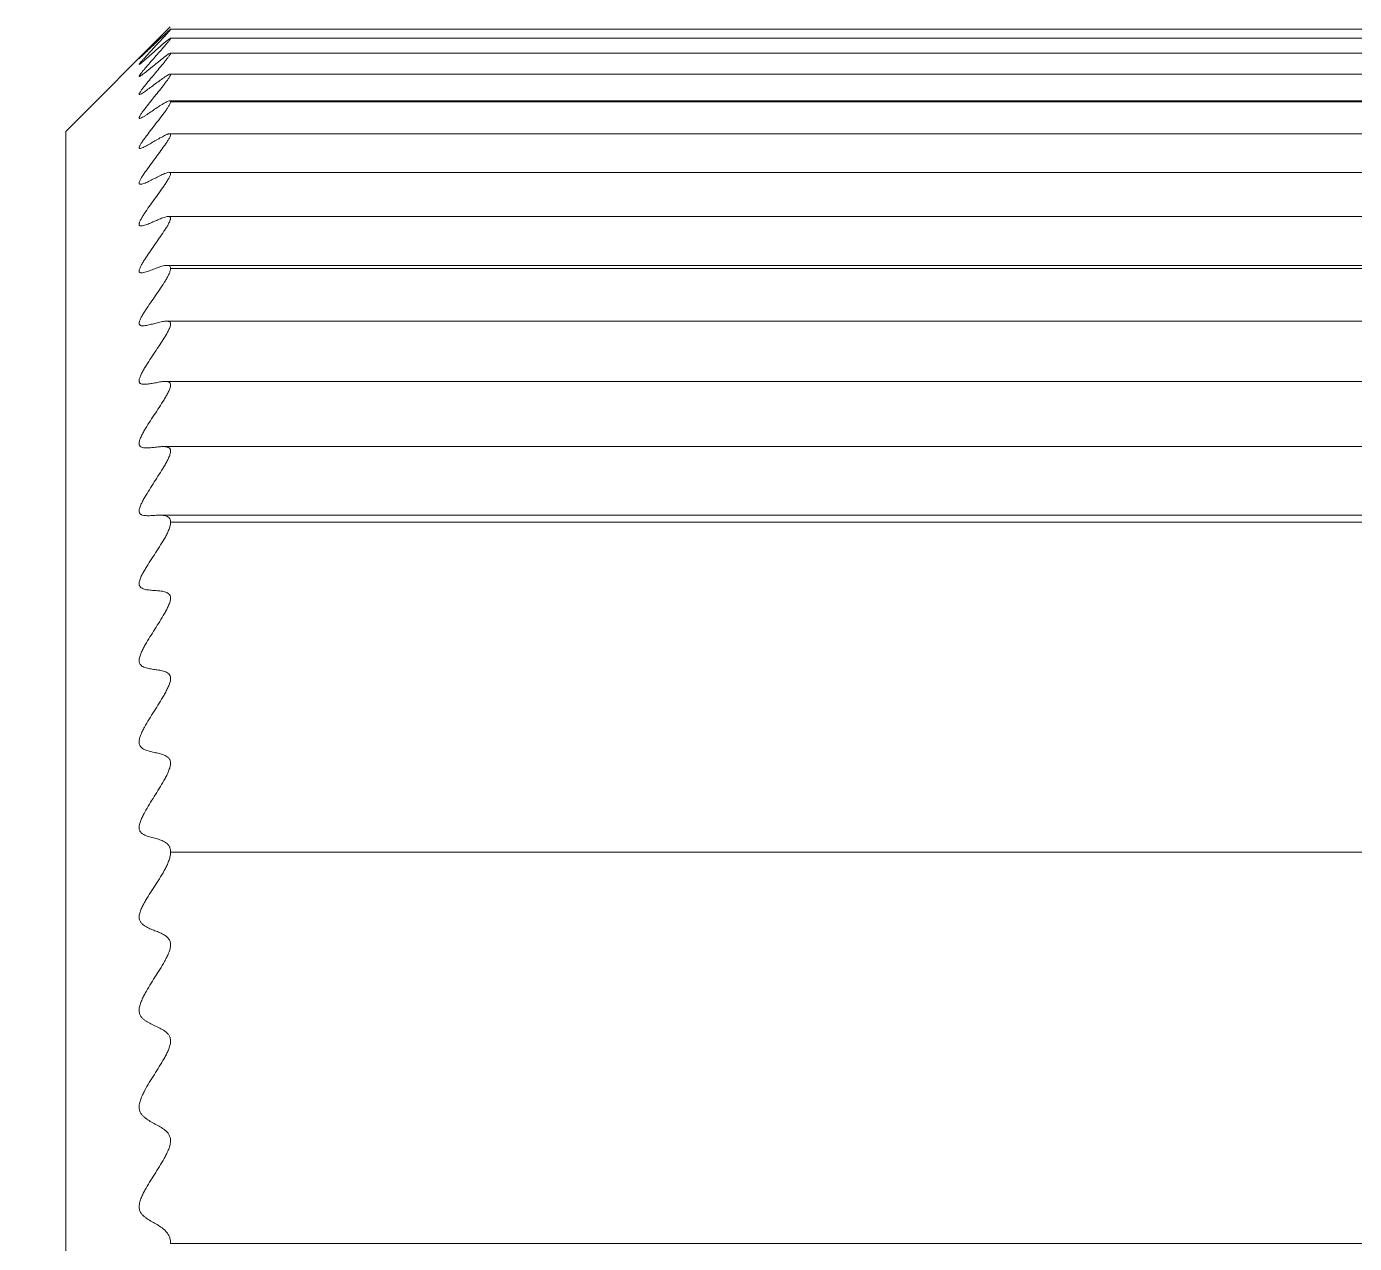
# Model space of a CAD drawing. Header units: millimetres. Extents: x -6909 to -4533, y -2578 to 782.
# Drawn here: x -5737.41 to -5723.85, y 520.68 to 533.11 of the extents above; entities that cross this region are included whole.
import ezdxf

# ---------------------------------------------------------------- set-up
doc = ezdxf.new("R2010")
doc.units = ezdxf.units.MM

msp = doc.modelspace()

# ---------------------------------------------------------------- linework, layer by layer
at = {"linetype": 'Continuous', "lineweight": 18}
for p, q in [((-5735.947, 533.106), (-5737.014, 532.039)), ((-5713.084, 533.082), (-5735.945, 533.082)), ((-5713.084, 532.99), (-5735.945, 532.99)), ((-5713.086, 533.081), (-5735.943, 533.081)), ((-5713.083, 532.837), (-5735.946, 532.837)), ((-5713.081, 532.623), (-5735.947, 532.623)), ((-5713.075, 532.351), (-5735.954, 532.351)), ((-5713.086, 532.342), (-5735.943, 532.342)), ((-5737.014, 532.039), (-5737.014, 504.692)), ((-5713.074, 532.014), (-5735.955, 532.014)), ((-5713.069, 531.62), (-5735.959, 531.62)), ((-5713.062, 531.17), (-5735.965, 531.17)), ((-5713.047, 530.67), (-5735.979, 530.67)), ((-5713.086, 530.639), (-5735.943, 530.639)), ((-5713.042, 530.101), (-5735.988, 530.101)), ((-5713.029, 529.484), (-5735.998, 529.484)), ((-5713.004, 528.819), (-5736.023, 528.819)), ((-5712.97, 528.119), (-5736.056, 528.119)), ((-5713.086, 528.046), (-5735.943, 528.046)), ((-5713.086, 524.678), (-5735.943, 524.678)), ((-5713.086, 520.681), (-5735.943, 520.681))]:
    msp.add_line(p, q, dxfattribs=at)
for points, knots in [([(-5672.353, 594.169), (-5672.35, 594.17), (-5672.43, 594.143), (-5673.39, 593.812), (-5676.004, 592.912), (-5679.697, 591.64), (-5684.224, 590.081), (-5690.075, 588.067), (-5697.333, 585.568), (-5705.962, 582.597), (-5714.678, 579.596), (-5723.196, 576.663), (-5731.295, 573.874), (-5738.892, 571.258), (-5750.452, 567.278), (-5766.951, 561.597), (-5785.149, 555.33), (-5800.055, 550.198), (-5811.475, 546.266), (-5823.108, 542.26), (-5835.027, 538.156), (-5847.053, 534.013), (-5855.021, 531.264), (-5859.016, 529.885), (-5859.386, 529.757)], [0, 0, 0, 0, 0.0102032, 0.0491348, 0.0870418, 0.1235837, 0.1584698, 0.1915829, 0.2362959, 0.2776455, 0.3157014, 0.3504823, 0.3819821, 0.4101861, 0.4360283, 0.5088002, 0.5844223, 0.6235474, 0.6632021, 0.7042459, 0.7484132, 0.7955907, 0.845639, 0.8507963, 0.8507963, 0.8507963, 0.8507963]), ([(-5837.53, 523.547), (-5835.052, 524.399), (-5828.756, 526.566), (-5818.515, 530.092), (-5807.009, 534.054), (-5795.708, 537.945), (-5781.968, 542.677), (-5765.924, 548.201), (-5751.566, 553.145), (-5741.368, 556.656), (-5734.694, 558.954), (-5727.766, 561.34), (-5720.656, 563.788), (-5713.426, 566.278), (-5706.207, 568.763), (-5698.944, 571.264), (-5691.82, 573.717), (-5685.468, 575.904), (-5679.992, 577.79), (-5675.465, 579.349), (-5671.772, 580.62), (-5669.157, 581.52), (-5668.197, 581.851), (-5668.117, 581.878), (-5668.12, 581.877)], [0.2238156, 0.2238156, 0.2238156, 0.2238156, 0.2532069, 0.2968372, 0.3374129, 0.3766743, 0.4154158, 0.47977, 0.5421162, 0.566008, 0.5896998, 0.6154343, 0.6439401, 0.6722495, 0.7028339, 0.7356963, 0.7708568, 0.8083659, 0.8414878, 0.8763832, 0.912935, 0.9508521, 0.9897941, 1, 1, 1, 1]), ([(-5735.943, 533.081), (-5735.943, 533.08), (-5735.944, 533.078), (-5735.949, 533.073), (-5735.95, 533.071), (-5735.954, 533.066), (-5735.956, 533.063), (-5735.964, 533.055), (-5735.97, 533.048), (-5735.982, 533.034), (-5735.989, 533.026), (-5736.011, 533.002), (-5736.027, 532.985), (-5736.061, 532.949), (-5736.078, 532.93), (-5736.113, 532.893), (-5736.13, 532.874), (-5736.165, 532.837), (-5736.182, 532.818), (-5736.206, 532.792), (-5736.214, 532.783), (-5736.229, 532.767), (-5736.236, 532.759), (-5736.249, 532.744), (-5736.254, 532.738), (-5736.26, 532.73), (-5736.262, 532.728), (-5736.264, 532.724), (-5736.264, 532.723), (-5736.264, 532.722), (-5736.264, 532.722), (-5736.262, 532.723), (-5736.26, 532.724), (-5736.255, 532.727), (-5736.249, 532.732), (-5736.238, 532.741), (-5736.231, 532.747), (-5736.217, 532.758), (-5736.21, 532.765), (-5736.194, 532.778), (-5736.186, 532.785), (-5736.17, 532.799), (-5736.162, 532.807), (-5736.137, 532.829), (-5736.12, 532.844), (-5736.086, 532.874), (-5736.069, 532.889), (-5736.036, 532.918), (-5736.02, 532.932), (-5735.997, 532.951), (-5735.99, 532.957), (-5735.979, 532.966), (-5735.976, 532.968), (-5735.969, 532.974), (-5735.966, 532.976), (-5735.958, 532.983), (-5735.953, 532.986), (-5735.947, 532.989), (-5735.946, 532.99), (-5735.944, 532.99), (-5735.943, 532.99), (-5735.943, 532.989), (-5735.944, 532.987), (-5735.945, 532.984), (-5735.947, 532.981), (-5735.951, 532.976), (-5735.953, 532.973), (-5735.958, 532.967), (-5735.96, 532.963), (-5735.969, 532.953), (-5735.976, 532.945), (-5735.99, 532.928), (-5735.997, 532.919), (-5736.02, 532.893), (-5736.036, 532.874), (-5736.069, 532.836), (-5736.086, 532.817), (-5736.12, 532.779), (-5736.137, 532.759), (-5736.17, 532.721), (-5736.186, 532.703), (-5736.209, 532.676), (-5736.216, 532.667), (-5736.23, 532.651), (-5736.237, 532.642), (-5736.249, 532.627), (-5736.254, 532.62), (-5736.26, 532.612), (-5736.261, 532.609), (-5736.263, 532.605), (-5736.264, 532.603), (-5736.265, 532.601), (-5736.264, 532.6), (-5736.263, 532.599), (-5736.261, 532.6), (-5736.258, 532.601), (-5736.256, 532.602), (-5736.251, 532.605), (-5736.249, 532.606), (-5736.24, 532.612), (-5736.234, 532.616), (-5736.22, 532.627), (-5736.213, 532.632), (-5736.19, 532.65), (-5736.173, 532.663), (-5736.14, 532.69), (-5736.123, 532.704), (-5736.088, 532.732), (-5736.071, 532.746), (-5736.037, 532.774), (-5736.021, 532.787), (-5735.997, 532.805), (-5735.99, 532.81), (-5735.975, 532.821), (-5735.969, 532.825), (-5735.957, 532.833), (-5735.952, 532.836), (-5735.946, 532.837), (-5735.945, 532.837), (-5735.943, 532.837), (-5735.943, 532.836), (-5735.943, 532.833), (-5735.944, 532.831), (-5735.946, 532.826), (-5735.948, 532.823), (-5735.952, 532.817), (-5735.954, 532.813), (-5735.96, 532.806), (-5735.963, 532.802), (-5735.972, 532.79), (-5735.979, 532.781), (-5735.993, 532.763), (-5736.001, 532.753), (-5736.024, 532.724), (-5736.041, 532.704), (-5736.075, 532.664), (-5736.092, 532.643), (-5736.126, 532.602), (-5736.143, 532.582), (-5736.177, 532.542), (-5736.193, 532.522), (-5736.215, 532.493), (-5736.223, 532.484), (-5736.233, 532.471), (-5736.236, 532.466), (-5736.242, 532.458), (-5736.245, 532.454), (-5736.25, 532.446), (-5736.253, 532.442), (-5736.257, 532.435), (-5736.259, 532.432), (-5736.262, 532.426), (-5736.263, 532.424), (-5736.264, 532.42), (-5736.265, 532.418), (-5736.263, 532.415), (-5736.261, 532.415), (-5736.252, 532.417), (-5736.247, 532.42), (-5736.235, 532.427), (-5736.228, 532.431), (-5736.214, 532.44), (-5736.207, 532.445), (-5736.183, 532.462), (-5736.167, 532.474), (-5736.134, 532.498), (-5736.117, 532.511), (-5736.083, 532.536), (-5736.065, 532.549), (-5736.032, 532.573), (-5736.016, 532.585), (-5735.993, 532.6), (-5735.986, 532.605), (-5735.976, 532.611), (-5735.972, 532.613), (-5735.966, 532.616), (-5735.963, 532.618), (-5735.955, 532.622), (-5735.95, 532.623), (-5735.945, 532.623), (-5735.944, 532.623), (-5735.943, 532.621), (-5735.943, 532.619), (-5735.944, 532.615), (-5735.945, 532.613), (-5735.947, 532.607), (-5735.949, 532.603), (-5735.955, 532.593), (-5735.96, 532.584), (-5735.973, 532.567), (-5735.979, 532.558), (-5735.994, 532.538), (-5736.001, 532.529), (-5736.024, 532.499), (-5736.04, 532.478), (-5736.073, 532.437), (-5736.09, 532.416), (-5736.124, 532.373), (-5736.141, 532.352), (-5736.174, 532.311), (-5736.19, 532.29), (-5736.213, 532.26), (-5736.22, 532.25), (-5736.234, 532.231), (-5736.24, 532.222), (-5736.248, 532.209), (-5736.251, 532.205), (-5736.256, 532.197), (-5736.258, 532.193), (-5736.261, 532.186), (-5736.263, 532.183), (-5736.264, 532.179), (-5736.264, 532.178), (-5736.264, 532.176), (-5736.264, 532.175), (-5736.264, 532.171), (-5736.261, 532.17), (-5736.252, 532.172), (-5736.247, 532.174), (-5736.234, 532.18), (-5736.227, 532.184), (-5736.211, 532.193), (-5736.204, 532.198), (-5736.179, 532.214), (-5736.162, 532.225), (-5736.128, 532.249), (-5736.11, 532.261), (-5736.076, 532.284), (-5736.059, 532.296), (-5736.034, 532.312), (-5736.026, 532.317), (-5736.011, 532.326), (-5736.003, 532.331), (-5735.988, 532.338), (-5735.982, 532.342), (-5735.969, 532.347), (-5735.964, 532.349), (-5735.956, 532.351), (-5735.954, 532.351), (-5735.95, 532.351), (-5735.947, 532.35), (-5735.945, 532.348), (-5735.943, 532.346), (-5735.943, 532.344), (-5735.943, 532.342)], [0, 0, 0, 0, 0.007813, 0.007813, 0.011719, 0.011719, 0.015625, 0.015625, 0.023438, 0.023438, 0.03125, 0.03125, 0.046875, 0.046875, 0.0625, 0.0625, 0.078125, 0.078125, 0.09375, 0.09375, 0.101563, 0.101563, 0.109375, 0.109375, 0.117188, 0.117188, 0.121094, 0.121094, 0.125, 0.125, 0.128906, 0.128906, 0.132813, 0.132813, 0.140625, 0.140625, 0.148438, 0.148438, 0.15625, 0.15625, 0.164063, 0.164063, 0.171875, 0.171875, 0.1875, 0.1875, 0.203125, 0.203125, 0.21875, 0.21875, 0.226563, 0.226563, 0.230469, 0.230469, 0.234375, 0.234375, 0.242188, 0.242188, 0.246094, 0.246094, 0.25, 0.25, 0.253906, 0.253906, 0.257813, 0.257813, 0.261719, 0.261719, 0.265625, 0.265625, 0.273438, 0.273438, 0.28125, 0.28125, 0.296875, 0.296875, 0.3125, 0.3125, 0.328125, 0.328125, 0.34375, 0.34375, 0.351563, 0.351563, 0.359375, 0.359375, 0.367188, 0.367188, 0.371094, 0.371094, 0.375, 0.375, 0.378906, 0.378906, 0.382813, 0.382813, 0.386719, 0.386719, 0.390625, 0.390625, 0.398438, 0.398438, 0.40625, 0.40625, 0.421875, 0.421875, 0.4375, 0.4375, 0.453125, 0.453125, 0.46875, 0.46875, 0.476563, 0.476563, 0.484375, 0.484375, 0.492188, 0.492188, 0.496094, 0.496094, 0.5, 0.5, 0.503906, 0.503906, 0.507813, 0.507813, 0.511719, 0.511719, 0.515625, 0.515625, 0.523438, 0.523438, 0.53125, 0.53125, 0.546875, 0.546875, 0.5625, 0.5625, 0.578125, 0.578125, 0.59375, 0.59375, 0.601563, 0.601563, 0.605469, 0.605469, 0.609375, 0.609375, 0.613281, 0.613281, 0.617188, 0.617188, 0.621094, 0.621094, 0.625, 0.625, 0.632812, 0.632812, 0.640625, 0.640625, 0.648437, 0.648437, 0.65625, 0.65625, 0.671875, 0.671875, 0.6875, 0.6875, 0.703125, 0.703125, 0.71875, 0.71875, 0.726562, 0.726562, 0.730469, 0.730469, 0.734375, 0.734375, 0.742187, 0.742187, 0.746094, 0.746094, 0.75, 0.75, 0.753906, 0.753906, 0.757812, 0.757812, 0.765625, 0.765625, 0.773437, 0.773437, 0.78125, 0.78125, 0.796875, 0.796875, 0.8125, 0.8125, 0.828125, 0.828125, 0.84375, 0.84375, 0.851562, 0.851562, 0.859375, 0.859375, 0.863281, 0.863281, 0.867187, 0.867187, 0.871094, 0.871094, 0.873047, 0.873047, 0.875, 0.875, 0.882812, 0.882812, 0.890625, 0.890625, 0.898437, 0.898437, 0.90625, 0.90625, 0.921875, 0.921875, 0.9375, 0.9375, 0.953125, 0.953125, 0.960937, 0.960937, 0.96875, 0.96875, 0.976562, 0.976562, 0.984375, 0.984375, 0.988281, 0.988281, 0.992187, 0.996094, 0.996094, 1, 1, 1, 1]), ([(-5735.946, 533.108), (-5735.948, 533.106), (-5735.949, 533.104), (-5735.955, 533.098), (-5735.961, 533.093), (-5735.973, 533.081), (-5735.98, 533.074), (-5735.994, 533.059), (-5736.001, 533.052), (-5736.025, 533.029), (-5736.041, 533.012), (-5736.074, 532.979), (-5736.091, 532.962), (-5736.124, 532.927), (-5736.141, 532.91), (-5736.174, 532.877), (-5736.19, 532.86), (-5736.213, 532.837), (-5736.22, 532.829), (-5736.234, 532.815), (-5736.24, 532.809), (-5736.249, 532.8), (-5736.251, 532.797), (-5736.256, 532.792), (-5736.258, 532.79), (-5736.262, 532.786), (-5736.263, 532.785), (-5736.264, 532.783), (-5736.264, 532.783), (-5736.264, 532.782), (-5736.264, 532.782), (-5736.264, 532.783), (-5736.263, 532.783), (-5736.26, 532.786), (-5736.259, 532.787), (-5736.252, 532.793), (-5736.246, 532.799), (-5736.233, 532.811), (-5736.226, 532.817), (-5736.211, 532.832), (-5736.203, 532.839), (-5736.179, 532.863), (-5736.162, 532.879), (-5736.128, 532.912), (-5736.11, 532.928), (-5736.076, 532.961), (-5736.059, 532.977), (-5736.026, 533.008), (-5736.01, 533.023), (-5735.988, 533.043), (-5735.982, 533.05), (-5735.969, 533.061), (-5735.963, 533.066), (-5735.956, 533.072), (-5735.954, 533.074), (-5735.95, 533.077), (-5735.945, 533.081), (-5735.943, 533.082), (-5735.943, 533.081)], [0, 0, 0, 0, 0.015122, 0.015122, 0.046892, 0.046892, 0.078662, 0.078662, 0.110433, 0.110433, 0.173973, 0.173973, 0.237514, 0.237514, 0.301054, 0.301054, 0.364595, 0.364595, 0.396365, 0.396365, 0.428135, 0.428135, 0.44402, 0.44402, 0.459905, 0.459905, 0.475791, 0.475791, 0.483733, 0.483733, 0.491676, 0.491676, 0.507561, 0.507561, 0.523446, 0.523446, 0.555216, 0.555216, 0.586987, 0.586987, 0.618757, 0.618757, 0.682297, 0.682297, 0.745838, 0.745838, 0.809378, 0.809378, 0.872919, 0.872919, 0.904689, 0.904689, 0.936459, 0.936459, 0.952345, 0.952345, 0.96823, 1, 1, 1, 1]), ([(-5735.943, 532.342), (-5735.943, 532.338), (-5735.944, 532.332), (-5735.949, 532.322), (-5735.95, 532.319), (-5735.954, 532.311), (-5735.956, 532.307), (-5735.964, 532.294), (-5735.97, 532.285), (-5735.982, 532.265), (-5735.989, 532.255), (-5736.012, 532.224), (-5736.028, 532.203), (-5736.061, 532.159), (-5736.078, 532.137), (-5736.113, 532.092), (-5736.13, 532.07), (-5736.165, 532.025), (-5736.182, 532.003), (-5736.206, 531.97), (-5736.214, 531.959), (-5736.229, 531.938), (-5736.236, 531.928), (-5736.249, 531.909), (-5736.254, 531.899), (-5736.26, 531.888), (-5736.262, 531.884), (-5736.264, 531.877), (-5736.264, 531.874), (-5736.264, 531.87), (-5736.264, 531.868), (-5736.262, 531.866), (-5736.26, 531.865), (-5736.254, 531.864), (-5736.249, 531.865), (-5736.237, 531.869), (-5736.231, 531.871), (-5736.217, 531.878), (-5736.209, 531.881), (-5736.194, 531.889), (-5736.186, 531.893), (-5736.17, 531.903), (-5736.161, 531.907), (-5736.136, 531.922), (-5736.119, 531.932), (-5736.086, 531.952), (-5736.069, 531.962), (-5736.035, 531.98), (-5736.019, 531.989), (-5735.996, 532), (-5735.989, 532.004), (-5735.979, 532.008), (-5735.975, 532.009), (-5735.969, 532.011), (-5735.966, 532.012), (-5735.957, 532.014), (-5735.952, 532.014), (-5735.945, 532.012), (-5735.943, 532.009), (-5735.943, 532.001), (-5735.944, 531.998), (-5735.946, 531.992), (-5735.947, 531.988), (-5735.953, 531.975), (-5735.958, 531.966), (-5735.97, 531.947), (-5735.976, 531.936), (-5735.99, 531.915), (-5735.998, 531.904), (-5736.021, 531.871), (-5736.037, 531.849), (-5736.07, 531.804), (-5736.087, 531.781), (-5736.121, 531.736), (-5736.138, 531.713), (-5736.171, 531.668), (-5736.187, 531.646), (-5736.21, 531.613), (-5736.217, 531.602), (-5736.231, 531.581), (-5736.238, 531.571), (-5736.246, 531.556), (-5736.249, 531.551), (-5736.254, 531.541), (-5736.259, 531.532), (-5736.262, 531.524), (-5736.264, 531.517), (-5736.264, 531.513), (-5736.265, 531.508), (-5736.264, 531.506), (-5736.262, 531.502), (-5736.261, 531.501), (-5736.257, 531.499), (-5736.255, 531.498), (-5736.251, 531.498), (-5736.248, 531.498), (-5736.239, 531.499), (-5736.233, 531.5), (-5736.219, 531.505), (-5736.212, 531.508), (-5736.189, 531.517), (-5736.172, 531.525), (-5736.139, 531.542), (-5736.121, 531.55), (-5736.087, 531.568), (-5736.07, 531.577), (-5736.036, 531.594), (-5736.019, 531.601), (-5735.996, 531.611), (-5735.988, 531.614), (-5735.974, 531.618), (-5735.967, 531.62), (-5735.956, 531.621), (-5735.951, 531.62), (-5735.946, 531.616), (-5735.945, 531.615), (-5735.943, 531.611), (-5735.943, 531.608), (-5735.943, 531.602), (-5735.944, 531.598), (-5735.947, 531.59), (-5735.949, 531.585), (-5735.953, 531.576), (-5735.955, 531.571), (-5735.961, 531.561), (-5735.964, 531.556), (-5735.973, 531.54), (-5735.98, 531.529), (-5735.995, 531.506), (-5736.002, 531.494), (-5736.026, 531.46), (-5736.043, 531.436), (-5736.076, 531.389), (-5736.094, 531.365), (-5736.128, 531.318), (-5736.145, 531.294), (-5736.178, 531.247), (-5736.195, 531.223), (-5736.217, 531.189), (-5736.224, 531.178), (-5736.234, 531.161), (-5736.237, 531.156), (-5736.243, 531.145), (-5736.246, 531.139), (-5736.252, 531.129), (-5736.254, 531.124), (-5736.258, 531.115), (-5736.26, 531.11), (-5736.263, 531.102), (-5736.264, 531.098), (-5736.265, 531.091), (-5736.265, 531.088), (-5736.263, 531.082), (-5736.262, 531.08), (-5736.26, 531.077), (-5736.258, 531.076), (-5736.251, 531.073), (-5736.246, 531.073), (-5736.234, 531.074), (-5736.227, 531.075), (-5736.212, 531.078), (-5736.205, 531.081), (-5736.182, 531.089), (-5736.165, 531.095), (-5736.132, 531.11), (-5736.115, 531.117), (-5736.08, 531.132), (-5736.063, 531.139), (-5736.03, 531.153), (-5736.014, 531.159), (-5735.991, 531.165), (-5735.984, 531.167), (-5735.974, 531.169), (-5735.971, 531.169), (-5735.964, 531.17), (-5735.962, 531.17), (-5735.956, 531.169), (-5735.954, 531.168), (-5735.949, 531.166), (-5735.948, 531.165), (-5735.945, 531.161), (-5735.944, 531.159), (-5735.943, 531.153), (-5735.943, 531.15), (-5735.944, 531.142), (-5735.945, 531.138), (-5735.948, 531.129), (-5735.95, 531.124), (-5735.956, 531.109), (-5735.962, 531.098), (-5735.974, 531.076), (-5735.981, 531.065), (-5735.996, 531.041), (-5736.003, 531.03), (-5736.026, 530.994), (-5736.043, 530.97), (-5736.076, 530.923), (-5736.093, 530.898), (-5736.126, 530.85), (-5736.143, 530.826), (-5736.176, 530.778), (-5736.192, 530.754), (-5736.215, 530.719), (-5736.222, 530.707), (-5736.236, 530.684), (-5736.242, 530.673), (-5736.25, 530.657), (-5736.253, 530.651), (-5736.257, 530.641), (-5736.259, 530.636), (-5736.262, 530.627), (-5736.263, 530.622), (-5736.265, 530.614), (-5736.265, 530.611), (-5736.264, 530.605), (-5736.263, 530.602), (-5736.26, 530.599), (-5736.258, 530.597), (-5736.253, 530.595), (-5736.251, 530.594), (-5736.245, 530.593), (-5736.242, 530.593), (-5736.232, 530.594), (-5736.225, 530.595), (-5736.21, 530.598), (-5736.202, 530.6), (-5736.178, 530.608), (-5736.161, 530.614), (-5736.127, 530.627), (-5736.109, 530.634), (-5736.075, 530.646), (-5736.058, 530.653), (-5736.025, 530.663), (-5736.01, 530.667), (-5735.988, 530.67), (-5735.981, 530.67), (-5735.969, 530.67), (-5735.963, 530.669), (-5735.954, 530.664), (-5735.95, 530.661), (-5735.944, 530.652), (-5735.943, 530.646), (-5735.943, 530.639)], [0, 0, 0, 0, 0.007813, 0.007813, 0.011719, 0.011719, 0.015625, 0.015625, 0.023438, 0.023438, 0.03125, 0.03125, 0.046875, 0.046875, 0.0625, 0.0625, 0.078125, 0.078125, 0.09375, 0.09375, 0.101563, 0.101563, 0.109375, 0.109375, 0.117188, 0.117188, 0.121094, 0.121094, 0.125, 0.125, 0.128906, 0.128906, 0.132813, 0.132813, 0.140625, 0.140625, 0.148438, 0.148438, 0.15625, 0.15625, 0.164063, 0.164063, 0.171875, 0.171875, 0.1875, 0.1875, 0.203125, 0.203125, 0.21875, 0.21875, 0.226563, 0.226563, 0.230469, 0.230469, 0.234375, 0.234375, 0.242188, 0.242188, 0.25, 0.25, 0.253906, 0.253906, 0.257813, 0.257813, 0.265625, 0.265625, 0.273438, 0.273438, 0.28125, 0.28125, 0.296875, 0.296875, 0.3125, 0.3125, 0.328125, 0.328125, 0.34375, 0.34375, 0.351563, 0.351563, 0.359375, 0.359375, 0.363281, 0.363281, 0.367188, 0.371094, 0.371094, 0.375, 0.375, 0.378906, 0.378906, 0.382812, 0.382812, 0.386719, 0.386719, 0.390625, 0.390625, 0.398437, 0.398437, 0.40625, 0.40625, 0.421875, 0.421875, 0.4375, 0.4375, 0.453125, 0.453125, 0.46875, 0.46875, 0.476562, 0.476562, 0.484375, 0.484375, 0.492187, 0.492187, 0.496094, 0.496094, 0.5, 0.5, 0.503906, 0.503906, 0.507812, 0.507812, 0.511719, 0.511719, 0.515625, 0.515625, 0.523437, 0.523437, 0.53125, 0.53125, 0.546875, 0.546875, 0.5625, 0.5625, 0.578125, 0.578125, 0.59375, 0.59375, 0.601562, 0.601562, 0.605469, 0.605469, 0.609375, 0.609375, 0.613281, 0.613281, 0.617187, 0.617187, 0.621094, 0.621094, 0.625, 0.625, 0.628906, 0.628906, 0.632812, 0.632812, 0.640625, 0.640625, 0.648437, 0.648437, 0.65625, 0.65625, 0.671875, 0.671875, 0.6875, 0.6875, 0.703125, 0.703125, 0.71875, 0.71875, 0.726562, 0.726562, 0.730469, 0.730469, 0.734375, 0.734375, 0.738281, 0.738281, 0.742187, 0.742187, 0.746094, 0.746094, 0.75, 0.75, 0.753906, 0.753906, 0.757812, 0.757812, 0.765625, 0.765625, 0.773437, 0.773437, 0.78125, 0.78125, 0.796875, 0.796875, 0.8125, 0.8125, 0.828125, 0.828125, 0.84375, 0.84375, 0.851562, 0.851562, 0.859375, 0.859375, 0.863281, 0.863281, 0.867187, 0.867187, 0.871094, 0.871094, 0.875, 0.875, 0.878906, 0.878906, 0.882812, 0.882812, 0.886719, 0.886719, 0.890625, 0.890625, 0.898437, 0.898437, 0.90625, 0.90625, 0.921875, 0.921875, 0.9375, 0.9375, 0.953125, 0.953125, 0.96875, 0.96875, 0.976562, 0.976562, 0.984375, 0.984375, 0.992187, 0.992187, 1, 1, 1, 1]), ([(-5735.943, 530.639), (-5735.943, 530.631), (-5735.944, 530.623), (-5735.949, 530.609), (-5735.95, 530.604), (-5735.954, 530.593), (-5735.956, 530.588), (-5735.964, 530.571), (-5735.97, 530.56), (-5735.982, 530.536), (-5735.989, 530.524), (-5736.012, 530.488), (-5736.028, 530.463), (-5736.061, 530.413), (-5736.078, 530.388), (-5736.113, 530.338), (-5736.13, 530.313), (-5736.165, 530.263), (-5736.182, 530.238), (-5736.206, 530.201), (-5736.214, 530.189), (-5736.229, 530.164), (-5736.236, 530.152), (-5736.249, 530.128), (-5736.254, 530.117), (-5736.26, 530.101), (-5736.262, 530.096), (-5736.264, 530.087), (-5736.264, 530.082), (-5736.264, 530.075), (-5736.264, 530.071), (-5736.262, 530.066), (-5736.26, 530.063), (-5736.254, 530.058), (-5736.249, 530.055), (-5736.237, 530.053), (-5736.231, 530.052), (-5736.217, 530.053), (-5736.209, 530.053), (-5736.194, 530.056), (-5736.186, 530.057), (-5736.17, 530.061), (-5736.161, 530.063), (-5736.136, 530.069), (-5736.119, 530.073), (-5736.086, 530.082), (-5736.069, 530.087), (-5736.035, 530.094), (-5736.019, 530.098), (-5735.996, 530.1), (-5735.989, 530.101), (-5735.979, 530.1), (-5735.975, 530.1), (-5735.969, 530.099), (-5735.966, 530.099), (-5735.957, 530.096), (-5735.952, 530.093), (-5735.945, 530.084), (-5735.943, 530.078), (-5735.943, 530.066), (-5735.944, 530.061), (-5735.946, 530.052), (-5735.947, 530.047), (-5735.953, 530.03), (-5735.958, 530.019), (-5735.97, 529.995), (-5735.976, 529.983), (-5735.99, 529.958), (-5735.998, 529.945), (-5736.021, 529.908), (-5736.037, 529.883), (-5736.07, 529.833), (-5736.087, 529.808), (-5736.121, 529.757), (-5736.138, 529.732), (-5736.171, 529.682), (-5736.187, 529.657), (-5736.21, 529.619), (-5736.217, 529.607), (-5736.231, 529.582), (-5736.238, 529.57), (-5736.246, 529.552), (-5736.249, 529.546), (-5736.254, 529.534), (-5736.259, 529.522), (-5736.262, 529.512), (-5736.264, 529.502), (-5736.264, 529.497), (-5736.265, 529.488), (-5736.264, 529.484), (-5736.262, 529.477), (-5736.261, 529.474), (-5736.257, 529.469), (-5736.255, 529.467), (-5736.251, 529.464), (-5736.248, 529.462), (-5736.239, 529.458), (-5736.233, 529.457), (-5736.219, 529.455), (-5736.212, 529.455), (-5736.189, 529.456), (-5736.172, 529.458), (-5736.139, 529.463), (-5736.121, 529.466), (-5736.087, 529.473), (-5736.07, 529.476), (-5736.036, 529.482), (-5736.019, 529.484), (-5735.996, 529.484), (-5735.988, 529.484), (-5735.974, 529.482), (-5735.967, 529.481), (-5735.956, 529.475), (-5735.951, 529.472), (-5735.946, 529.463), (-5735.945, 529.46), (-5735.943, 529.453), (-5735.943, 529.449), (-5735.943, 529.439), (-5735.944, 529.434), (-5735.947, 529.423), (-5735.949, 529.418), (-5735.953, 529.406), (-5735.955, 529.4), (-5735.961, 529.387), (-5735.964, 529.381), (-5735.973, 529.362), (-5735.98, 529.349), (-5735.994, 529.324), (-5736.002, 529.311), (-5736.026, 529.272), (-5736.043, 529.246), (-5736.076, 529.194), (-5736.094, 529.168), (-5736.128, 529.116), (-5736.145, 529.09), (-5736.178, 529.038), (-5736.194, 529.012), (-5736.217, 528.973), (-5736.224, 528.96), (-5736.234, 528.941), (-5736.237, 528.935), (-5736.243, 528.922), (-5736.246, 528.915), (-5736.252, 528.903), (-5736.254, 528.897), (-5736.258, 528.885), (-5736.26, 528.879), (-5736.263, 528.868), (-5736.264, 528.863), (-5736.265, 528.853), (-5736.265, 528.849), (-5736.263, 528.84), (-5736.262, 528.837), (-5736.26, 528.83), (-5736.258, 528.827), (-5736.251, 528.82), (-5736.246, 528.816), (-5736.234, 528.811), (-5736.227, 528.809), (-5736.212, 528.807), (-5736.205, 528.806), (-5736.182, 528.806), (-5736.165, 528.807), (-5736.132, 528.809), (-5736.115, 528.811), (-5736.08, 528.815), (-5736.063, 528.817), (-5736.03, 528.819), (-5736.014, 528.82), (-5735.991, 528.817), (-5735.984, 528.816), (-5735.974, 528.813), (-5735.971, 528.812), (-5735.964, 528.809), (-5735.962, 528.808), (-5735.956, 528.804), (-5735.954, 528.802), (-5735.949, 528.797), (-5735.948, 528.794), (-5735.945, 528.787), (-5735.944, 528.783), (-5735.943, 528.774), (-5735.943, 528.77), (-5735.944, 528.759), (-5735.945, 528.754), (-5735.948, 528.742), (-5735.95, 528.736), (-5735.956, 528.718), (-5735.962, 528.705), (-5735.974, 528.679), (-5735.981, 528.666), (-5735.995, 528.64), (-5736.003, 528.627), (-5736.026, 528.588), (-5736.042, 528.562), (-5736.076, 528.51), (-5736.093, 528.484), (-5736.126, 528.432), (-5736.143, 528.405), (-5736.176, 528.353), (-5736.192, 528.327), (-5736.215, 528.288), (-5736.222, 528.275), (-5736.235, 528.249), (-5736.242, 528.236), (-5736.25, 528.217), (-5736.253, 528.21), (-5736.257, 528.198), (-5736.259, 528.192), (-5736.262, 528.18), (-5736.263, 528.174), (-5736.265, 528.164), (-5736.265, 528.159), (-5736.264, 528.15), (-5736.263, 528.146), (-5736.26, 528.139), (-5736.258, 528.136), (-5736.253, 528.131), (-5736.251, 528.128), (-5736.245, 528.125), (-5736.242, 528.123), (-5736.232, 528.119), (-5736.225, 528.117), (-5736.21, 528.115), (-5736.202, 528.114), (-5736.178, 528.113), (-5736.161, 528.113), (-5736.127, 528.115), (-5736.109, 528.117), (-5736.075, 528.118), (-5736.058, 528.119), (-5736.025, 528.118), (-5736.01, 528.116), (-5735.988, 528.11), (-5735.981, 528.108), (-5735.969, 528.101), (-5735.963, 528.097), (-5735.954, 528.087), (-5735.95, 528.08), (-5735.944, 528.065), (-5735.943, 528.056), (-5735.943, 528.046)], [0, 0, 0, 0, 0.007812, 0.007812, 0.011719, 0.011719, 0.015625, 0.015625, 0.023437, 0.023437, 0.03125, 0.03125, 0.046875, 0.046875, 0.0625, 0.0625, 0.078125, 0.078125, 0.09375, 0.09375, 0.101562, 0.101562, 0.109375, 0.109375, 0.117187, 0.117187, 0.121094, 0.121094, 0.125, 0.125, 0.128906, 0.128906, 0.132812, 0.132812, 0.140625, 0.140625, 0.148437, 0.148437, 0.15625, 0.15625, 0.164062, 0.164062, 0.171875, 0.171875, 0.1875, 0.1875, 0.203125, 0.203125, 0.21875, 0.21875, 0.226562, 0.226562, 0.230469, 0.230469, 0.234375, 0.234375, 0.242187, 0.242187, 0.25, 0.25, 0.253906, 0.253906, 0.257812, 0.257812, 0.265625, 0.265625, 0.273437, 0.273437, 0.28125, 0.28125, 0.296875, 0.296875, 0.3125, 0.3125, 0.328125, 0.328125, 0.34375, 0.34375, 0.351562, 0.351562, 0.359375, 0.359375, 0.363281, 0.363281, 0.367187, 0.371094, 0.371094, 0.375, 0.375, 0.378906, 0.378906, 0.382812, 0.382812, 0.386719, 0.386719, 0.390625, 0.390625, 0.398437, 0.398437, 0.40625, 0.40625, 0.421875, 0.421875, 0.4375, 0.4375, 0.453125, 0.453125, 0.46875, 0.46875, 0.476562, 0.476562, 0.484375, 0.484375, 0.492187, 0.492187, 0.496094, 0.496094, 0.5, 0.5, 0.503906, 0.503906, 0.507812, 0.507812, 0.511719, 0.511719, 0.515625, 0.515625, 0.523437, 0.523437, 0.53125, 0.53125, 0.546875, 0.546875, 0.5625, 0.5625, 0.578125, 0.578125, 0.59375, 0.59375, 0.601562, 0.601562, 0.605469, 0.605469, 0.609375, 0.609375, 0.613281, 0.613281, 0.617187, 0.617187, 0.621094, 0.621094, 0.625, 0.625, 0.628906, 0.628906, 0.632812, 0.632812, 0.640625, 0.640625, 0.648437, 0.648437, 0.65625, 0.65625, 0.671875, 0.671875, 0.6875, 0.6875, 0.703125, 0.703125, 0.71875, 0.71875, 0.726562, 0.726562, 0.730469, 0.730469, 0.734375, 0.734375, 0.738281, 0.738281, 0.742187, 0.742187, 0.746094, 0.746094, 0.75, 0.75, 0.753906, 0.753906, 0.757812, 0.757812, 0.765625, 0.765625, 0.773437, 0.773437, 0.78125, 0.78125, 0.796875, 0.796875, 0.8125, 0.8125, 0.828125, 0.828125, 0.84375, 0.84375, 0.851562, 0.851562, 0.859375, 0.859375, 0.863281, 0.863281, 0.867187, 0.867187, 0.871094, 0.871094, 0.875, 0.875, 0.878906, 0.878906, 0.882812, 0.882812, 0.886719, 0.886719, 0.890625, 0.890625, 0.898437, 0.898437, 0.90625, 0.90625, 0.921875, 0.921875, 0.9375, 0.9375, 0.953125, 0.953125, 0.96875, 0.96875, 0.976562, 0.976562, 0.984375, 0.984375, 0.992187, 0.992187, 1, 1, 1, 1]), ([(-5735.943, 528.046), (-5735.943, 528.036), (-5735.944, 528.025), (-5735.949, 528.007), (-5735.95, 528.001), (-5735.954, 527.988), (-5735.956, 527.982), (-5735.964, 527.962), (-5735.97, 527.949), (-5735.982, 527.922), (-5735.989, 527.909), (-5736.012, 527.868), (-5736.028, 527.842), (-5736.061, 527.788), (-5736.078, 527.762), (-5736.113, 527.708), (-5736.13, 527.682), (-5736.165, 527.629), (-5736.182, 527.602), (-5736.206, 527.562), (-5736.214, 527.548), (-5736.229, 527.521), (-5736.236, 527.508), (-5736.249, 527.481), (-5736.254, 527.468), (-5736.26, 527.449), (-5736.262, 527.443), (-5736.264, 527.431), (-5736.264, 527.425), (-5736.264, 527.415), (-5736.264, 527.41), (-5736.262, 527.401), (-5736.26, 527.398), (-5736.254, 527.387), (-5736.249, 527.382), (-5736.237, 527.373), (-5736.231, 527.37), (-5736.217, 527.364), (-5736.209, 527.362), (-5736.194, 527.358), (-5736.186, 527.357), (-5736.17, 527.355), (-5736.161, 527.354), (-5736.136, 527.351), (-5736.119, 527.35), (-5736.086, 527.348), (-5736.069, 527.347), (-5736.035, 527.343), (-5736.019, 527.341), (-5735.996, 527.334), (-5735.989, 527.332), (-5735.979, 527.327), (-5735.975, 527.325), (-5735.969, 527.321), (-5735.966, 527.319), (-5735.957, 527.312), (-5735.952, 527.306), (-5735.945, 527.291), (-5735.943, 527.282), (-5735.943, 527.266), (-5735.944, 527.26), (-5735.946, 527.248), (-5735.947, 527.242), (-5735.953, 527.222), (-5735.958, 527.209), (-5735.97, 527.182), (-5735.976, 527.168), (-5735.99, 527.141), (-5735.998, 527.127), (-5736.021, 527.087), (-5736.037, 527.06), (-5736.07, 527.007), (-5736.087, 526.981), (-5736.121, 526.928), (-5736.138, 526.901), (-5736.171, 526.848), (-5736.187, 526.821), (-5736.21, 526.781), (-5736.217, 526.767), (-5736.231, 526.74), (-5736.238, 526.727), (-5736.246, 526.706), (-5736.249, 526.699), (-5736.254, 526.686), (-5736.259, 526.672), (-5736.262, 526.659), (-5736.264, 526.647), (-5736.264, 526.64), (-5736.265, 526.629), (-5736.264, 526.624), (-5736.262, 526.614), (-5736.261, 526.61), (-5736.257, 526.602), (-5736.255, 526.598), (-5736.251, 526.591), (-5736.248, 526.588), (-5736.239, 526.58), (-5736.233, 526.575), (-5736.219, 526.568), (-5736.212, 526.565), (-5736.189, 526.556), (-5736.172, 526.553), (-5736.139, 526.547), (-5736.121, 526.544), (-5736.087, 526.539), (-5736.07, 526.537), (-5736.036, 526.531), (-5736.019, 526.527), (-5735.996, 526.519), (-5735.988, 526.516), (-5735.974, 526.508), (-5735.967, 526.503), (-5735.956, 526.492), (-5735.951, 526.485), (-5735.946, 526.472), (-5735.945, 526.467), (-5735.943, 526.457), (-5735.943, 526.452), (-5735.943, 526.44), (-5735.944, 526.434), (-5735.947, 526.421), (-5735.949, 526.414), (-5735.953, 526.4), (-5735.955, 526.393), (-5735.961, 526.379), (-5735.964, 526.372), (-5735.973, 526.351), (-5735.98, 526.337), (-5735.995, 526.309), (-5736.002, 526.295), (-5736.026, 526.254), (-5736.043, 526.227), (-5736.076, 526.172), (-5736.094, 526.145), (-5736.128, 526.091), (-5736.145, 526.064), (-5736.178, 526.009), (-5736.195, 525.982), (-5736.217, 525.94), (-5736.224, 525.926), (-5736.234, 525.905), (-5736.237, 525.898), (-5736.243, 525.884), (-5736.246, 525.877), (-5736.252, 525.863), (-5736.254, 525.856), (-5736.258, 525.843), (-5736.26, 525.836), (-5736.263, 525.823), (-5736.264, 525.816), (-5736.265, 525.804), (-5736.265, 525.798), (-5736.263, 525.787), (-5736.262, 525.782), (-5736.26, 525.773), (-5736.258, 525.769), (-5736.251, 525.757), (-5736.246, 525.75), (-5736.234, 525.739), (-5736.227, 525.734), (-5736.212, 525.726), (-5736.205, 525.722), (-5736.182, 525.713), (-5736.165, 525.708), (-5736.132, 525.7), (-5736.114, 525.696), (-5736.08, 525.689), (-5736.063, 525.685), (-5736.03, 525.676), (-5736.014, 525.67), (-5735.991, 525.66), (-5735.984, 525.655), (-5735.974, 525.648), (-5735.971, 525.646), (-5735.964, 525.64), (-5735.961, 525.637), (-5735.956, 525.63), (-5735.954, 525.626), (-5735.949, 525.618), (-5735.948, 525.614), (-5735.945, 525.604), (-5735.944, 525.599), (-5735.943, 525.588), (-5735.943, 525.581), (-5735.944, 525.569), (-5735.945, 525.562), (-5735.948, 525.549), (-5735.95, 525.542), (-5735.957, 525.521), (-5735.962, 525.507), (-5735.974, 525.479), (-5735.981, 525.464), (-5735.996, 525.437), (-5736.003, 525.423), (-5736.026, 525.381), (-5736.043, 525.354), (-5736.076, 525.3), (-5736.093, 525.273), (-5736.126, 525.22), (-5736.143, 525.193), (-5736.176, 525.139), (-5736.192, 525.111), (-5736.215, 525.07), (-5736.222, 525.056), (-5736.236, 525.028), (-5736.242, 525.014), (-5736.25, 524.993), (-5736.253, 524.986), (-5736.257, 524.972), (-5736.259, 524.965), (-5736.262, 524.951), (-5736.263, 524.944), (-5736.265, 524.932), (-5736.265, 524.926), (-5736.264, 524.914), (-5736.263, 524.909), (-5736.26, 524.899), (-5736.258, 524.895), (-5736.253, 524.887), (-5736.25, 524.883), (-5736.245, 524.876), (-5736.242, 524.873), (-5736.232, 524.865), (-5736.225, 524.86), (-5736.21, 524.852), (-5736.202, 524.848), (-5736.178, 524.839), (-5736.161, 524.834), (-5736.127, 524.825), (-5736.109, 524.82), (-5736.075, 524.811), (-5736.058, 524.806), (-5736.025, 524.794), (-5736.01, 524.786), (-5735.988, 524.772), (-5735.981, 524.767), (-5735.969, 524.754), (-5735.963, 524.747), (-5735.954, 524.731), (-5735.95, 524.722), (-5735.944, 524.702), (-5735.943, 524.69), (-5735.943, 524.678)], [0, 0, 0, 0, 0.007812, 0.007812, 0.011719, 0.011719, 0.015625, 0.015625, 0.023437, 0.023437, 0.03125, 0.03125, 0.046875, 0.046875, 0.0625, 0.0625, 0.078125, 0.078125, 0.09375, 0.09375, 0.101563, 0.101563, 0.109375, 0.109375, 0.117188, 0.117188, 0.121094, 0.121094, 0.125, 0.125, 0.128906, 0.128906, 0.132813, 0.132813, 0.140625, 0.140625, 0.148438, 0.148438, 0.15625, 0.15625, 0.164063, 0.164063, 0.171875, 0.171875, 0.1875, 0.1875, 0.203125, 0.203125, 0.21875, 0.21875, 0.226563, 0.226563, 0.230469, 0.230469, 0.234375, 0.234375, 0.242188, 0.242188, 0.25, 0.25, 0.253906, 0.253906, 0.257813, 0.257813, 0.265625, 0.265625, 0.273438, 0.273438, 0.28125, 0.28125, 0.296875, 0.296875, 0.3125, 0.3125, 0.328125, 0.328125, 0.34375, 0.34375, 0.351563, 0.351563, 0.359375, 0.359375, 0.363281, 0.363281, 0.367188, 0.371094, 0.371094, 0.375, 0.375, 0.378906, 0.378906, 0.382813, 0.382813, 0.386719, 0.386719, 0.390625, 0.390625, 0.398438, 0.398438, 0.40625, 0.40625, 0.421875, 0.421875, 0.4375, 0.4375, 0.453125, 0.453125, 0.46875, 0.46875, 0.476563, 0.476563, 0.484375, 0.484375, 0.492188, 0.492188, 0.496094, 0.496094, 0.5, 0.5, 0.503906, 0.503906, 0.507813, 0.507813, 0.511719, 0.511719, 0.515625, 0.515625, 0.523438, 0.523438, 0.53125, 0.53125, 0.546875, 0.546875, 0.5625, 0.5625, 0.578125, 0.578125, 0.59375, 0.59375, 0.601563, 0.601563, 0.605469, 0.605469, 0.609375, 0.609375, 0.613281, 0.613281, 0.617188, 0.617188, 0.621094, 0.621094, 0.625, 0.625, 0.628906, 0.628906, 0.632813, 0.632813, 0.640625, 0.640625, 0.648438, 0.648438, 0.65625, 0.65625, 0.671875, 0.671875, 0.6875, 0.6875, 0.703125, 0.703125, 0.71875, 0.71875, 0.726563, 0.726563, 0.730469, 0.730469, 0.734375, 0.734375, 0.738281, 0.738281, 0.742188, 0.742188, 0.746094, 0.746094, 0.75, 0.75, 0.753906, 0.753906, 0.757813, 0.757813, 0.765625, 0.765625, 0.773438, 0.773438, 0.78125, 0.78125, 0.796875, 0.796875, 0.8125, 0.8125, 0.828125, 0.828125, 0.84375, 0.84375, 0.851563, 0.851563, 0.859375, 0.859375, 0.863281, 0.863281, 0.867188, 0.867188, 0.871094, 0.871094, 0.875, 0.875, 0.878906, 0.878906, 0.882813, 0.882813, 0.886719, 0.886719, 0.890625, 0.890625, 0.898438, 0.898438, 0.90625, 0.90625, 0.921875, 0.921875, 0.9375, 0.9375, 0.953125, 0.953125, 0.96875, 0.96875, 0.976562, 0.976562, 0.984375, 0.984375, 0.992187, 0.992187, 1, 1, 1, 1]), ([(-5735.943, 524.678), (-5735.943, 524.665), (-5735.944, 524.652), (-5735.949, 524.631), (-5735.95, 524.624), (-5735.954, 524.61), (-5735.956, 524.603), (-5735.964, 524.581), (-5735.97, 524.567), (-5735.982, 524.538), (-5735.989, 524.524), (-5736.011, 524.481), (-5736.028, 524.453), (-5736.061, 524.398), (-5736.078, 524.371), (-5736.113, 524.318), (-5736.13, 524.291), (-5736.165, 524.237), (-5736.182, 524.21), (-5736.206, 524.168), (-5736.214, 524.154), (-5736.229, 524.126), (-5736.236, 524.112), (-5736.249, 524.083), (-5736.254, 524.069), (-5736.26, 524.047), (-5736.262, 524.04), (-5736.264, 524.026), (-5736.264, 524.02), (-5736.264, 524.007), (-5736.264, 524.001), (-5736.262, 523.99), (-5736.26, 523.984), (-5736.255, 523.97), (-5736.249, 523.962), (-5736.238, 523.947), (-5736.231, 523.941), (-5736.217, 523.93), (-5736.21, 523.925), (-5736.194, 523.915), (-5736.186, 523.911), (-5736.17, 523.903), (-5736.162, 523.899), (-5736.137, 523.888), (-5736.12, 523.882), (-5736.086, 523.868), (-5736.069, 523.862), (-5736.036, 523.847), (-5736.02, 523.839), (-5735.997, 523.824), (-5735.99, 523.819), (-5735.979, 523.81), (-5735.976, 523.806), (-5735.969, 523.8), (-5735.966, 523.796), (-5735.958, 523.785), (-5735.953, 523.776), (-5735.947, 523.761), (-5735.946, 523.755), (-5735.944, 523.744), (-5735.943, 523.738), (-5735.943, 523.725), (-5735.944, 523.718), (-5735.945, 523.704), (-5735.947, 523.697), (-5735.951, 523.683), (-5735.953, 523.675), (-5735.958, 523.661), (-5735.96, 523.654), (-5735.969, 523.632), (-5735.976, 523.617), (-5735.99, 523.589), (-5735.997, 523.575), (-5736.02, 523.533), (-5736.036, 523.506), (-5736.07, 523.452), (-5736.087, 523.426), (-5736.12, 523.372), (-5736.137, 523.345), (-5736.17, 523.292), (-5736.186, 523.264), (-5736.209, 523.223), (-5736.217, 523.209), (-5736.23, 523.181), (-5736.237, 523.167), (-5736.249, 523.137), (-5736.254, 523.122), (-5736.26, 523.1), (-5736.261, 523.093), (-5736.264, 523.078), (-5736.264, 523.071), (-5736.265, 523.058), (-5736.264, 523.051), (-5736.263, 523.039), (-5736.261, 523.033), (-5736.258, 523.022), (-5736.256, 523.017), (-5736.251, 523.008), (-5736.249, 523.003), (-5736.24, 522.99), (-5736.234, 522.983), (-5736.22, 522.97), (-5736.213, 522.964), (-5736.19, 522.947), (-5736.173, 522.938), (-5736.14, 522.92), (-5736.123, 522.912), (-5736.088, 522.896), (-5736.071, 522.888), (-5736.037, 522.871), (-5736.02, 522.861), (-5735.997, 522.845), (-5735.989, 522.839), (-5735.975, 522.826), (-5735.968, 522.818), (-5735.957, 522.801), (-5735.952, 522.792), (-5735.946, 522.776), (-5735.945, 522.77), (-5735.943, 522.757), (-5735.943, 522.751), (-5735.943, 522.737), (-5735.944, 522.73), (-5735.946, 522.715), (-5735.948, 522.708), (-5735.952, 522.693), (-5735.955, 522.685), (-5735.96, 522.67), (-5735.963, 522.663), (-5735.972, 522.641), (-5735.979, 522.626), (-5735.993, 522.597), (-5736.001, 522.583), (-5736.025, 522.541), (-5736.041, 522.514), (-5736.075, 522.459), (-5736.092, 522.432), (-5736.126, 522.378), (-5736.144, 522.351), (-5736.177, 522.297), (-5736.193, 522.269), (-5736.216, 522.226), (-5736.223, 522.212), (-5736.233, 522.19), (-5736.236, 522.183), (-5736.242, 522.168), (-5736.245, 522.161), (-5736.251, 522.146), (-5736.253, 522.139), (-5736.257, 522.124), (-5736.259, 522.116), (-5736.262, 522.101), (-5736.263, 522.094), (-5736.264, 522.08), (-5736.265, 522.073), (-5736.263, 522.053), (-5736.261, 522.041), (-5736.252, 522.02), (-5736.247, 522.01), (-5736.235, 521.993), (-5736.228, 521.986), (-5736.214, 521.972), (-5736.206, 521.965), (-5736.183, 521.948), (-5736.167, 521.937), (-5736.133, 521.918), (-5736.116, 521.909), (-5736.082, 521.89), (-5736.065, 521.881), (-5736.032, 521.861), (-5736.016, 521.85), (-5735.993, 521.831), (-5735.986, 521.825), (-5735.975, 521.814), (-5735.972, 521.81), (-5735.966, 521.801), (-5735.963, 521.797), (-5735.957, 521.788), (-5735.955, 521.783), (-5735.95, 521.772), (-5735.948, 521.767), (-5735.945, 521.755), (-5735.944, 521.749), (-5735.943, 521.736), (-5735.943, 521.729), (-5735.944, 521.714), (-5735.945, 521.707), (-5735.947, 521.692), (-5735.949, 521.685), (-5735.955, 521.662), (-5735.961, 521.647), (-5735.973, 521.618), (-5735.98, 521.603), (-5735.994, 521.575), (-5736.001, 521.561), (-5736.024, 521.519), (-5736.041, 521.492), (-5736.074, 521.438), (-5736.09, 521.412), (-5736.124, 521.359), (-5736.141, 521.332), (-5736.174, 521.279), (-5736.19, 521.252), (-5736.213, 521.21), (-5736.22, 521.196), (-5736.234, 521.167), (-5736.24, 521.153), (-5736.249, 521.131), (-5736.251, 521.124), (-5736.256, 521.109), (-5736.258, 521.101), (-5736.261, 521.086), (-5736.263, 521.079), (-5736.264, 521.068), (-5736.264, 521.064), (-5736.264, 521.057), (-5736.264, 521.053), (-5736.264, 521.043), (-5736.263, 521.036), (-5736.26, 521.024), (-5736.259, 521.018), (-5736.252, 521.002), (-5736.246, 520.992), (-5736.234, 520.975), (-5736.226, 520.968), (-5736.211, 520.954), (-5736.203, 520.948), (-5736.179, 520.93), (-5736.162, 520.919), (-5736.128, 520.899), (-5736.11, 520.89), (-5736.076, 520.87), (-5736.059, 520.859), (-5736.026, 520.836), (-5736.01, 520.824), (-5735.989, 520.801), (-5735.982, 520.793), (-5735.969, 520.776), (-5735.963, 520.766), (-5735.956, 520.75), (-5735.954, 520.745), (-5735.95, 520.733), (-5735.947, 520.721), (-5735.945, 520.708), (-5735.943, 520.695), (-5735.943, 520.688), (-5735.943, 520.681)], [0, 0, 0, 0, 0.007813, 0.007813, 0.011719, 0.011719, 0.015625, 0.015625, 0.023438, 0.023438, 0.03125, 0.03125, 0.046875, 0.046875, 0.0625, 0.0625, 0.078125, 0.078125, 0.09375, 0.09375, 0.101563, 0.101563, 0.109375, 0.109375, 0.117188, 0.117188, 0.121094, 0.121094, 0.125, 0.125, 0.128906, 0.128906, 0.132813, 0.132813, 0.140625, 0.140625, 0.148438, 0.148438, 0.15625, 0.15625, 0.164063, 0.164063, 0.171875, 0.171875, 0.1875, 0.1875, 0.203125, 0.203125, 0.21875, 0.21875, 0.226563, 0.226563, 0.230469, 0.230469, 0.234375, 0.234375, 0.242188, 0.242188, 0.246094, 0.246094, 0.25, 0.25, 0.253906, 0.253906, 0.257813, 0.257813, 0.261719, 0.261719, 0.265625, 0.265625, 0.273438, 0.273438, 0.28125, 0.28125, 0.296875, 0.296875, 0.3125, 0.3125, 0.328125, 0.328125, 0.34375, 0.34375, 0.351563, 0.351563, 0.359375, 0.359375, 0.367188, 0.367188, 0.371094, 0.371094, 0.375, 0.375, 0.378906, 0.378906, 0.382813, 0.382813, 0.386719, 0.386719, 0.390625, 0.390625, 0.398438, 0.398438, 0.40625, 0.40625, 0.421875, 0.421875, 0.4375, 0.4375, 0.453125, 0.453125, 0.46875, 0.46875, 0.476563, 0.476563, 0.484375, 0.484375, 0.492188, 0.492188, 0.496094, 0.496094, 0.5, 0.5, 0.503906, 0.503906, 0.507813, 0.507813, 0.511719, 0.511719, 0.515625, 0.515625, 0.523438, 0.523438, 0.53125, 0.53125, 0.546875, 0.546875, 0.5625, 0.5625, 0.578125, 0.578125, 0.59375, 0.59375, 0.601563, 0.601563, 0.605469, 0.605469, 0.609375, 0.609375, 0.613281, 0.613281, 0.617188, 0.617188, 0.621094, 0.621094, 0.625, 0.625, 0.632813, 0.632813, 0.640625, 0.640625, 0.648438, 0.648438, 0.65625, 0.65625, 0.671875, 0.671875, 0.6875, 0.6875, 0.703125, 0.703125, 0.71875, 0.71875, 0.726563, 0.726563, 0.730469, 0.730469, 0.734375, 0.734375, 0.738281, 0.738281, 0.742188, 0.742188, 0.746094, 0.746094, 0.75, 0.75, 0.753906, 0.753906, 0.757813, 0.757813, 0.765625, 0.765625, 0.773438, 0.773438, 0.78125, 0.78125, 0.796875, 0.796875, 0.8125, 0.8125, 0.828125, 0.828125, 0.84375, 0.84375, 0.851563, 0.851563, 0.859375, 0.859375, 0.863281, 0.863281, 0.867188, 0.867188, 0.871094, 0.871094, 0.873047, 0.873047, 0.875, 0.875, 0.878906, 0.878906, 0.882813, 0.882813, 0.890625, 0.890625, 0.898438, 0.898438, 0.90625, 0.90625, 0.921875, 0.921875, 0.9375, 0.9375, 0.953125, 0.953125, 0.96875, 0.96875, 0.976563, 0.976563, 0.984375, 0.984375, 0.988281, 0.988281, 0.992188, 0.996094, 0.996094, 1, 1, 1, 1])]:
    msp.add_open_spline(points, degree=3, knots=knots, dxfattribs=at)

doc.saveas('drawing.dxf')
